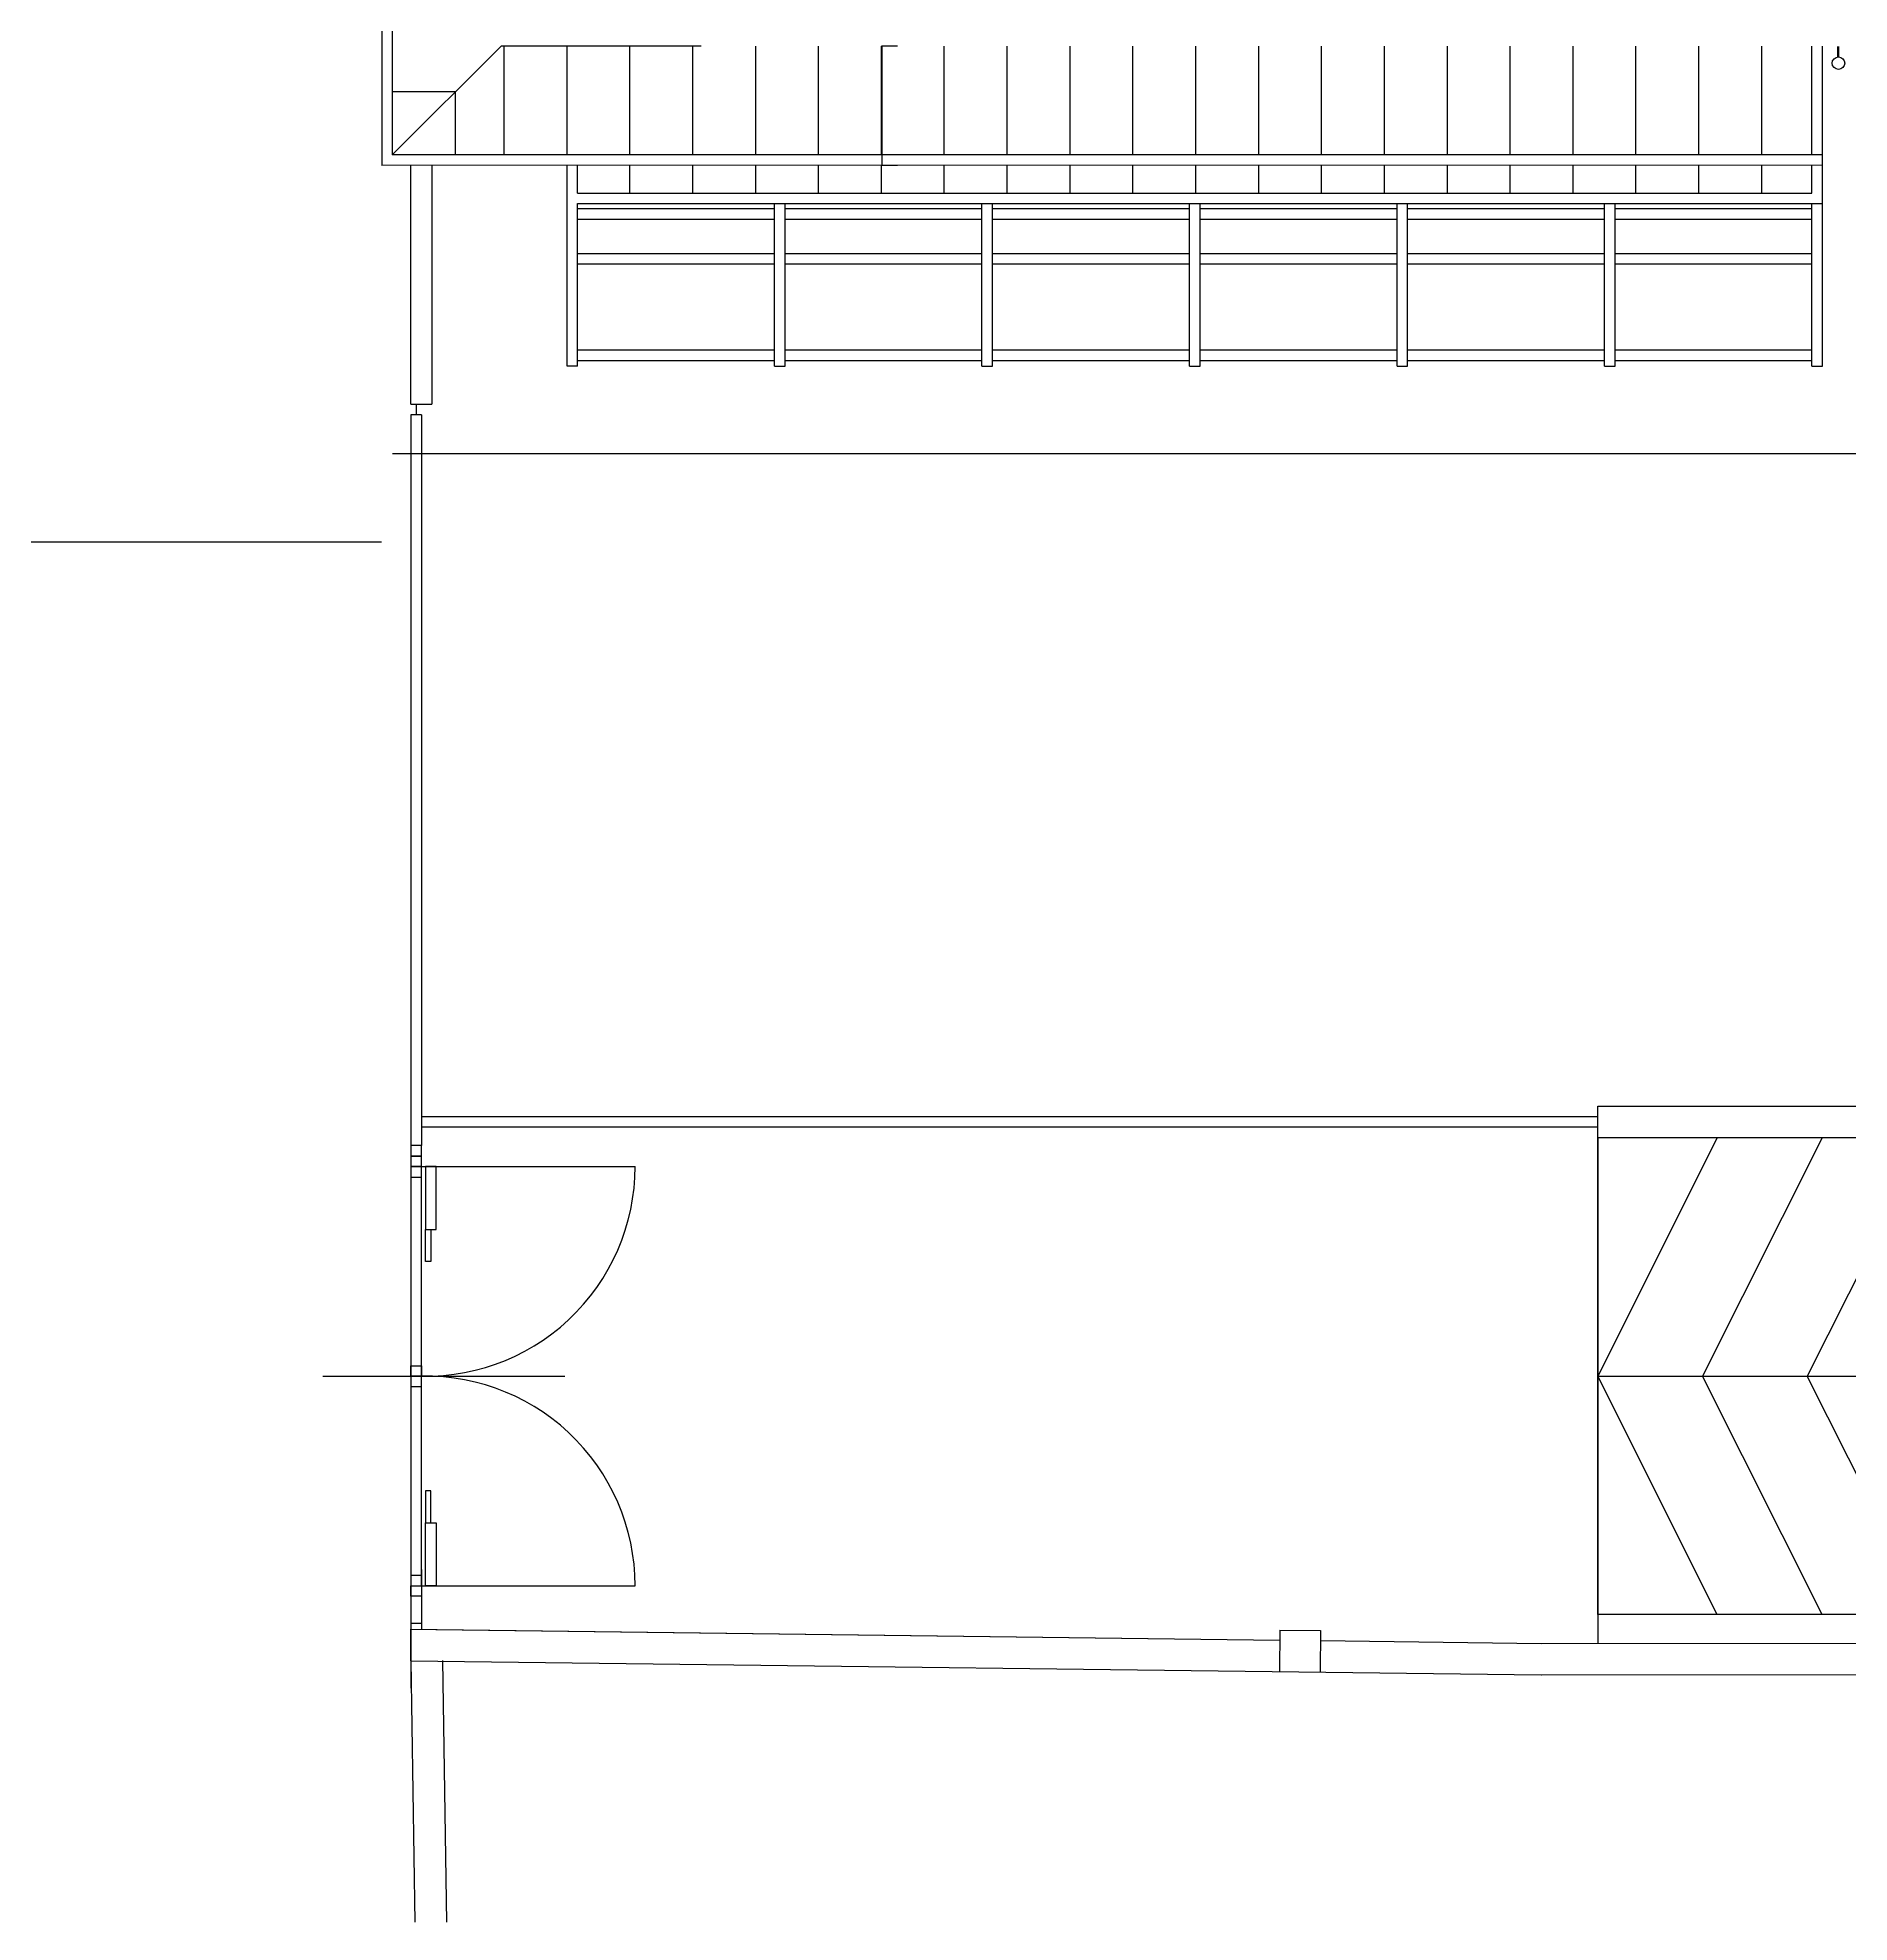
# Model space of a CAD drawing. Header units: millimetres. Extents: x -3782782348 to 131293, y -36553 to 57271.
# Drawn here: x 119322 to 121050, y -30561 to -28763 of the extents above; entities that cross this region are included whole.
import ezdxf

# ---------------------------------------------------------------- set-up
doc = ezdxf.new("R2010")
doc.units = ezdxf.units.MM
doc.header["$LTSCALE"] = 0.01
doc.layers.get('Defpoints').update_dxf_attribs({"color": 253})
for name, color, linetype in [('X_cavedi', 1, 'Continuous'), ('X_Esterno', 8, 'Continuous'), ('X_MURI', 8, 'Continuous'), ('X_Proiezini', 1, 'Continuous'), ('X_quote 1', 253, 'Continuous'), ('X_rilievo', 8, 'Continuous')]:
    doc.layers.add(name, color=color, linetype=linetype)
doc.styles.get("Standard").update_dxf_attribs({"font": 'arial.ttf'})
doc.dimstyles.get("Standard").update_dxf_attribs({"dimscale": 0, "dimtxt": 0.18, "dimasz": 0.18, "dimexe": 0.18, "dimexo": 0.0625, "dimgap": 0.09, "dimtad": 1, "dimdec": 0, "dimzin": 0, "dimdsep": 46, "dimtxsty": 'Standard', "dimcen": 0.09, "dimclrd": 256, "dimclre": 256, "dimclrt": 5, "dimadec": 0, "dimazin": 0, "dimtfac": 1, "dimtdec": 0, "dimtix": 1, "dimtofl": 0, "dimtmove": 2, "dimatfit": 3, "dimfxl": 1, "dimtolj": 1, "dimtzin": 0, "dimarcsym": 0})

# ---------------------------------------------------------------- blocks, each defined once
blk = doc.blocks.new('*D266')
at = {"layer": 'Defpoints', "color": 0, "transparency": 16777216}
for p in [(94237.5, -28884.6), (119650, -28884.6, 0), (94237.5, -29243.9, 0)]:
    blk.add_point(p, dxfattribs=at)
at = {"layer": 'X_quote 1', "lineweight": -2, "transparency": 16777216}
blk.add_line((119649.9, -29243.9, 0), (94237.7, -29243.9, 0), dxfattribs=at)
at = {"layer": 'X_quote 1', "transparency": 16777216}
for points in [[(94237.7, -29243.9, 0), (94237.7, -29244, 0), (94237.5, -29243.9, 0)], [(119649.9, -29243.9, 0), (119649.9, -29244, 0), (119650, -29243.9, 0)]]:
    blk.add_solid(points, dxfattribs=at)
at = {"layer": 'X_quote 1', "color": 5, "transparency": 16777216, "insert": (106943.8, -29243.7, 0), "char_height": 0.18, "attachment_point": 5}
blk.add_mtext('\\A1;25413', dxfattribs=at)
blk = doc.blocks.new('*D315')
at = {"layer": 'Defpoints', "color": 0, "transparency": 16777216}
for p in [(119660, -28874.6, 0), (121024.7, -28884.5, 0), (121024.7, -29159.4, 0)]:
    blk.add_point(p, dxfattribs=at)
at = {"layer": 'X_quote 1', "lineweight": -2, "transparency": 16777216}
blk.add_line((119660.2, -29159.4, 0), (121024.6, -29159.4, 0), dxfattribs=at)
at = {"layer": 'X_quote 1', "transparency": 16777216}
for points in [[(119660.2, -29159.4, 0), (119660.2, -29159.4, 0), (119660, -29159.4, 0)], [(121024.6, -29159.4, 0), (121024.6, -29159.4, 0), (121024.7, -29159.4, 0)]]:
    blk.add_solid(points, dxfattribs=at)
at = {"layer": 'X_quote 1', "color": 5, "transparency": 16777216, "insert": (120342.4, -29159.2, 0), "char_height": 0.18, "attachment_point": 5}
blk.add_mtext('\\A1;1365', dxfattribs=at)
blk = doc.blocks.new('*D316')
at = {"layer": 'Defpoints', "color": 0, "transparency": 16777216}
for p in [(121024.7, -28884.5, 0), (121382.7, -28931, 0), (121382.7, -29159.4, 0)]:
    blk.add_point(p, dxfattribs=at)
at = {"layer": 'X_quote 1', "lineweight": -2, "transparency": 16777216}
blk.add_line((121024.9, -29159.4, 0), (121382.5, -29159.4, 0), dxfattribs=at)
at = {"layer": 'X_quote 1', "transparency": 16777216}
for points in [[(121024.9, -29159.4, 0), (121024.9, -29159.4, 0), (121024.7, -29159.4, 0)], [(121382.5, -29159.4, 0), (121382.5, -29159.4, 0), (121382.7, -29159.4, 0)]]:
    blk.add_solid(points, dxfattribs=at)
at = {"layer": 'X_quote 1', "color": 5, "transparency": 16777216, "insert": (121203.7, -29159.2, 0), "char_height": 0.18, "attachment_point": 5}
blk.add_mtext('\\A1;358', dxfattribs=at)
blk = doc.blocks.new('*D402')
at = {"layer": 'Defpoints', "color": 0, "transparency": 16777216}
for p in [(120142.2, -28771), (120127.2, -28884.6), (120142.2, -28884.6, 0)]:
    blk.add_point(p, dxfattribs=at)
at = {"layer": 'X_quote 1', "lineweight": -2, "transparency": 16777216}
for p, q in [((120142.1, -28771), (120127, -28771)), ((120127.2, -28771.2), (120127.2, -28884.4)), ((120142.1, -28884.6), (120127, -28884.6))]:
    blk.add_line(p, q, dxfattribs=at)
at = {"layer": 'X_quote 1', "transparency": 16777216}
for points in [[(120127.2, -28771.2), (120127.2, -28771.2), (120127.2, -28771)], [(120127.2, -28884.4), (120127.2, -28884.4), (120127.2, -28884.6)]]:
    blk.add_solid(points, dxfattribs=at)
at = {"layer": 'X_quote 1', "color": 5, "transparency": 16777216, "insert": (120127, -28827.8), "char_height": 0.18, "attachment_point": 5, "rotation": 90}
blk.add_mtext('\\A1;114', dxfattribs=at)

msp = doc.modelspace()

# ---------------------------------------------------------------- linework, layer by layer
at = {"layer": 'X_cavedi'}
for p, q in [((121039.5, -28781.1, 0), (121039.5, -28771.1, 0)), ((121040.5, -28781.1, 0), (121040.5, -28771.1, 0))]:
    msp.add_line(p, q, dxfattribs=at)
msp.add_circle((121040, -28787.1, 0), 6, dxfattribs=at)
at = {"layer": 'X_Esterno'}
for p, q in [((119660, -28431, 0), (119660, -28874.6, 0)), ((119763.8, -28771, 0), (119660, -28874.6, 0)), ((119766.8, -28874.5, 0), (119766.8, -28771, 0)), ((119766.8, -28874.6, 0), (119766.8, -28771, 0)), ((119826.8, -28874.5, 0), (119826.8, -28771, 0)), ((119826.8, -28874.6, 0), (119826.8, -28771, 0)), ((119886.8, -28874.5, 0), (119886.8, -28771, 0)), ((119886.8, -28874.6, 0), (119886.8, -28771, 0)), ((119946.8, -28874.5, 0), (119946.8, -28771, 0)), ((119946.8, -28874.6, 0), (119946.8, -28771, 0)), ((120006.8, -28874.5, 0), (120006.8, -28771, 0)), ((120006.8, -28874.6, 0), (120006.8, -28771, 0)), ((120066.8, -28874.5, 0), (120066.8, -28771, 0)), ((120066.8, -28874.6, 0), (120066.8, -28771, 0)), ((120126.8, -28874.5, 0), (120126.8, -28771, 0)), ((120126.8, -28874.6, 0), (120126.8, -28771, 0)), ((120186.8, -28874.5, 0), (120186.8, -28771, 0)), ((120186.8, -28874.6, 0), (120186.8, -28771, 0)), ((120246.8, -28874.5, 0), (120246.8, -28771, 0)), ((120246.8, -28874.6, 0), (120246.8, -28771, 0)), ((120306.8, -28874.5, 0), (120306.8, -28771, 0)), ((120306.8, -28874.6, 0), (120306.8, -28771, 0)), ((120366.8, -28874.5, 0), (120366.8, -28771, 0)), ((120366.8, -28874.5, 0), (120366.8, -28771, 0)), ((120426.8, -28874.5, 0), (120426.8, -28771, 0)), ((120426.8, -28874.5, 0), (120426.8, -28771, 0)), ((120486.8, -28874.5, 0), (120486.8, -28771, 0)), ((120486.8, -28874.5, 0), (120486.8, -28771, 0)), ((120546.8, -28874.5, 0), (120546.8, -28771, 0)), ((120546.8, -28874.5, 0), (120546.8, -28771, 0)), ((120606.8, -28874.5, 0), (120606.8, -28771, 0)), ((120606.8, -28874.5, 0), (120606.8, -28771, 0)), ((120666.8, -28874.5, 0), (120666.8, -28771, 0)), ((120666.8, -28874.5, 0), (120666.8, -28771, 0)), ((120726.8, -28874.5, 0), (120726.8, -28771, 0)), ((120726.8, -28874.5, 0), (120726.8, -28771, 0)), ((120786.8, -28874.5, 0), (120786.8, -28771, 0)), ((120786.8, -28874.5, 0), (120786.8, -28771, 0)), ((120846.8, -28874.5, 0), (120846.8, -28771, 0)), ((120846.8, -28874.5, 0), (120846.8, -28771, 0)), ((120906.8, -28874.5, 0), (120906.8, -28771, 0)), ((120906.8, -28874.5, 0), (120906.8, -28771, 0)), ((120966.8, -28874.5, 0), (120966.8, -28771, 0)), ((120966.8, -28874.5, 0), (120966.8, -28771, 0)), ((121014.7, -28874.5, 0), (121014.7, -28771, 0)), ((121014.7, -28874.5, 0), (121014.7, -28771, 0)), ((119720.2, -28814.5, 0), (119660, -28814.5, 0)), ((119720.2, -28814.5, 0), (119720.2, -28874.6, 0)), ((119677.8, -29112.5, 0), (119677.8, -28884.6, 0)), ((119697.8, -28884.6, 0), (119697.8, -29112.5, 0)), ((119826.8, -29076.2, 0), (119826.8, -28884.6, 0)), ((119836.8, -28911, 0), (119836.8, -28884.6, 0)), ((119886.8, -28911, 0), (119886.8, -28884.6, 0)), ((119946.8, -28911, 0), (119946.8, -28884.6, 0)), ((120006.8, -28911, 0), (120006.8, -28884.6, 0)), ((120066.8, -28911, 0), (120066.8, -28884.6, 0)), ((120126.8, -28911, 0), (120126.8, -28884.6, 0)), ((120186.8, -28911, 0), (120186.8, -28884.6, 0)), ((120246.8, -28911, 0), (120246.8, -28884.6, 0)), ((120306.8, -28911, 0), (120306.8, -28884.6, 0)), ((120366.8, -28911, 0), (120366.8, -28884.5, 0)), ((120426.8, -28911, 0), (120426.8, -28884.5, 0)), ((120486.8, -28911, 0), (120486.8, -28884.5, 0)), ((120546.8, -28911, 0), (120546.8, -28884.5, 0)), ((120606.8, -28911, 0), (120606.8, -28884.5, 0)), ((120666.8, -28911, 0), (120666.8, -28884.5, 0)), ((120726.8, -28911, 0), (120726.8, -28884.5, 0)), ((120786.8, -28911, 0), (120786.8, -28884.5, 0)), ((120846.8, -28911, 0), (120846.8, -28884.5, 0)), ((120906.8, -28911, 0), (120906.8, -28884.5, 0)), ((120966.8, -28911, 0), (120966.8, -28884.5, 0)), ((121014.7, -28911, 0), (121014.7, -28884.5, 0)), ((119836.8, -28911, 0), (121014.7, -28911, 0)), ((119836.8, -29076.2, 0), (119836.8, -28921, 0)), ((119836.8, -28921, 0), (121024.7, -28921, 0)), ((120024.8, -28926.2, 0), (119836.8, -28926.2, 0)), ((120024.8, -29076.2, 0), (120024.8, -28921, 0)), ((120034.8, -29076.2, 0), (120034.8, -28921, 0)), ((120222.7, -28926.2, 0), (120034.8, -28926.2, 0)), ((120222.7, -29076.2, 0), (120222.7, -28921, 0)), ((120232.7, -29076.2, 0), (120232.7, -28921, 0)), ((120420.8, -28926.2, 0), (120232.7, -28926.2, 0)), ((120420.8, -29076.2, 0), (120420.8, -28921, 0)), ((120430.8, -29076.2, 0), (120430.8, -28921, 0)), ((120618.8, -28926.2, 0), (120430.8, -28926.2, 0)), ((120618.8, -29076.2, 0), (120618.8, -28921, 0)), ((120628.7, -29076.2, 0), (120628.7, -28921, 0)), ((120816.8, -28926.2, 0), (120628.7, -28926.2, 0)), ((120816.8, -29076.2, 0), (120816.8, -28921, 0)), ((120826.8, -29076.2, 0), (120826.8, -28921, 0)), ((121014.7, -28926.2, 0), (120826.8, -28926.2, 0)), ((121014.7, -29076.2, 0), (121014.7, -28921, 0)), ((121024.7, -29076.2, 0), (121024.7, -28921, 0)), ((120024.8, -28936.2, 0), (119836.8, -28936.2, 0)), ((120222.7, -28936.2, 0), (120034.8, -28936.2, 0)), ((120420.8, -28936.2, 0), (120232.7, -28936.2, 0)), ((120618.8, -28936.2, 0), (120430.8, -28936.2, 0)), ((120816.8, -28936.2, 0), (120628.7, -28936.2, 0)), ((121014.7, -28936.2, 0), (120826.8, -28936.2, 0)), ((120024.8, -28968.9, 0), (119836.8, -28968.9, 0)), ((120024.8, -28978.9, 0), (119836.8, -28978.9, 0)), ((120222.7, -28968.9, 0), (120034.8, -28968.9, 0)), ((120222.7, -28978.9, 0), (120034.8, -28978.9, 0)), ((120420.8, -28968.9, 0), (120232.7, -28968.9, 0)), ((120420.8, -28978.9, 0), (120232.7, -28978.9, 0)), ((120618.8, -28968.9, 0), (120430.8, -28968.9, 0)), ((120618.8, -28978.9, 0), (120430.8, -28978.9, 0)), ((120816.8, -28968.9, 0), (120628.7, -28968.9, 0)), ((120816.8, -28978.9, 0), (120628.7, -28978.9, 0)), ((121014.7, -28968.9, 0), (120826.8, -28968.9, 0)), ((121014.7, -28978.9, 0), (120826.8, -28978.9, 0)), ((119697.8, -28995, 0), (119697.8, -29112.5, 0)), ((120024.8, -29061, 0), (119836.8, -29061, 0)), ((120024.8, -29071, 0), (119836.8, -29071, 0)), ((120222.7, -29061, 0), (120034.8, -29061, 0)), ((120222.7, -29071, 0), (120034.8, -29071, 0)), ((120420.8, -29061, 0), (120232.7, -29061, 0)), ((120420.8, -29071, 0), (120232.7, -29071, 0)), ((120618.8, -29061, 0), (120430.8, -29061, 0)), ((120618.8, -29071, 0), (120430.8, -29071, 0)), ((120816.8, -29061, 0), (120628.7, -29061, 0)), ((120816.8, -29071, 0), (120628.7, -29071, 0)), ((121014.7, -29061, 0), (120826.8, -29061, 0)), ((121014.7, -29071, 0), (120826.8, -29071, 0)), ((119836.8, -29076.2, 0), (119826.8, -29076.2, 0)), ((120024.8, -29076.2, 0), (120034.8, -29076.2, 0)), ((120222.7, -29076.2, 0), (120232.7, -29076.2, 0)), ((120420.8, -29076.2, 0), (120430.8, -29076.2, 0)), ((120618.8, -29076.2, 0), (120628.8, -29076.2, 0)), ((120816.8, -29076.2, 0), (120826.8, -29076.2, 0)), ((121014.7, -29076.2, 0), (121024.7, -29076.2, 0)), ((119677.8, -29112.5, 0), (119697.8, -29112.5, 0)), ((119687.8, -29122.5, 0), (119677.8, -29122.5, 0)), ((119677.8, -29122.5, 0), (119677.8, -29819.7, 0)), ((119682.8, -29112.5, 0), (119682.8, -29122.5, 0)), ((119687.8, -29122.5, 0), (119687.8, -29819.7, 0)), ((120810.3, -29812.2, 0), (120810.3, -29782.2, 0)), ((120810.3, -29782.2, 0), (122891.8, -29782.2, 0)), ((120810.3, -29792.2, 0), (119687.8, -29792.2, 0)), ((120810.3, -29802.2, 0), (119687.8, -29802.2, 0)), ((120810.3, -30267.2, 0), (120810.3, -29806.1, 0)), ((122891.8, -29812.2, 0), (120810.3, -29812.2, 0)), ((122891.8, -29812.2, 0), (120810.3, -29812.2, 0)), ((120810.3, -29812.2, 0), (120810.3, -30267.2, 0)), ((120924.4, -29812.2, 0), (120810.3, -30039.7, 0)), ((121024.4, -29812.3, 0), (120910.3, -30039.7, 0)), ((121124.4, -29812.3, 0), (121010.3, -30039.7, 0)), ((119687.8, -29839.7, 0), (119891.8, -29839.7, 0)), ((119593.9, -30039.7, 0), (119824.7, -30039.7, 0)), ((120810.3, -30246.7, 0), (120810.3, -30028.5, 0)), ((120810.3, -30039.7, 0), (122891.8, -30039.7, 0)), ((120924.4, -30267, 0), (120810.3, -30039.7, 0)), ((121024.4, -30267, 0), (120910.3, -30039.7, 0)), ((121124.4, -30267, 0), (121010.3, -30039.7, 0)), ((119677.8, -30224, 0), (119677.8, -30337.2, 0)), ((119677.8, -30224, 0), (119677.8, -30337.2, 0)), ((119687.8, -30224, 0), (119687.8, -30281.3, 0)), ((119687.8, -30224, 0), (119687.8, -30281.3, 0)), ((119687.8, -30239.7, 0), (119891.8, -30239.7, 0)), ((119677.8, -30275.2, 0), (119687.8, -30275.2, 0)), ((122891.8, -30267.2, 0), (120810.3, -30267.2, 0)), ((120810.3, -30267.2, 0), (120810.3, -30294.5, 0)), ((119677.8, -30311.2, 0), (119677.8, -30281.2, 0)), ((119677.8, -30311.2, 0), (119677.8, -30281.2, 0))]:
    msp.add_line(p, q, dxfattribs=at)
at = {"layer": 'X_Esterno', "elevation": 0}
msp.add_lwpolyline([(121024.7, -28874.5), (119660, -28874.6)], dxfattribs=at)
for points in [[(119677.8, -29829.7), (119687.8, -29829.7), (119687.8, -29819.7), (119677.8, -29819.7)], [(119677.8, -29839.7), (119687.8, -29839.7), (119687.8, -29829.7), (119677.8, -29829.7)], [(119677.8, -30239.7), (119687.8, -30239.7), (119687.8, -29839.7), (119677.8, -29839.7)], [(119677.8, -29849.7), (119687.8, -29849.7), (119687.8, -29839.7), (119677.8, -29839.7)], [(119701.8, -29899.7), (119701.8, -29839.7), (119691.8, -29839.7), (119691.8, -29899.7)], [(119691.8, -29899.7), (119696.8, -29899.7), (119696.8, -29930.3), (119691.8, -29930.3)], [(119677.8, -30029.7), (119687.8, -30029.7), (119687.8, -30039.7), (119677.8, -30039.7)], [(119677.8, -30049.7), (119687.8, -30049.7), (119687.8, -30039.7), (119677.8, -30039.7)], [(119691.8, -30179.7), (119696.8, -30179.7), (119696.8, -30149.1), (119691.8, -30149.1)], [(119701.8, -30179.7), (119701.8, -30239.7), (119691.8, -30239.7), (119691.8, -30179.7)], [(119677.8, -30239.7), (119687.8, -30239.7), (119687.8, -30229.7), (119677.8, -30229.7)], [(119677.8, -30239.7), (119687.8, -30239.7), (119687.8, -30249.7), (119677.8, -30249.7)]]:
    msp.add_lwpolyline(points, close=True, dxfattribs=at)
at = {"layer": 'X_Esterno'}
for centre, start, end in [((119691.8, -29839.7, 0), 265.9868, 0), ((119691.8, -30239.7, 0), 0, 94.0132)]:
    msp.add_arc(centre, 200, start, end, dxfattribs=at)
at = {"layer": 'X_MURI', "ltscale": 30}
msp.add_line((119954.8, -28771, 0), (119763.8, -28771, 0), dxfattribs=at)
at = {"layer": 'X_Proiezini', "ltscale": 0.5}
for p, q in [((119650, -28431, 0), (119650, -28884.6, 0)), ((121024.7, -28921, 0), (121024.7, -28771, 0)), ((121024.7, -28884.5, 0), (119650, -28884.6, 0))]:
    msp.add_line(p, q, dxfattribs=at)
at = {"layer": 'X_rilievo'}
for p, q in [((119677.8, -30281.2, 0), (120506.9, -30291.5, 0)), ((119677.8, -30281.2, 0), (120507, -30291.5, 0)), ((119701.6, -30281.5, 0), (120507, -30291.5, 0)), ((120507.1, -30282, 0), (120506.6, -30321.5, 0)), ((120507.1, -30282, 0), (120506.6, -30321.5, 0)), ((120507.1, -30282, 0), (120506.6, -30321.5, 0)), ((120507.1, -30282, 0), (120506.6, -30321.5, 0)), ((120507.1, -30282, 0), (120545.8, -30282.2, 0)), ((120507.1, -30282, 0), (120545.8, -30282.2, 0)), ((120507.1, -30282, 0), (120545.8, -30282.2, 0)), ((120507.1, -30282, 0), (120545.8, -30282.2, 0)), ((120545.8, -30282.2, 0), (120545.3, -30321.9, 0)), ((120545.8, -30282.2, 0), (120545.3, -30321.9, 0)), ((120545.8, -30282.2, 0), (120545.3, -30321.9, 0)), ((120545.8, -30282.2, 0), (120545.3, -30321.9, 0)), ((120545.7, -30291.9, 0), (120756.8, -30294.6, 0)), ((120545.7, -30291.9, 0), (120756.8, -30294.6, 0)), ((120545.7, -30291.9, 0), (120756.8, -30294.6, 0)), ((120545.7, -30291.9, 0), (120756.8, -30294.6, 0)), ((120545.7, -30291.9, 0), (120756.8, -30294.6, 0)), ((120545.7, -30291.9, 0), (120756.8, -30294.6, 0)), ((120545.7, -30291.9, 0), (120756.8, -30294.6, 0)), ((120545.7, -30291.9, 0), (120756.8, -30294.6, 0)), ((120756.8, -30294.6, 0), (123752.9, -30293.3, 0)), ((120756.8, -30294.6, 0), (123752.9, -30293.3, 0)), ((120756.8, -30294.6, 0), (123752.9, -30293.3, 0)), ((120756.8, -30294.6, 0), (122891.8, -30293.7, 0)), ((119677.8, -30311.2, 0), (120756.4, -30324.6, 0)), ((119677.8, -30311.2, 0), (120756.4, -30324.6, 0)), ((119677.8, -30311.2, 0), (120756.4, -30324.6, 0)), ((119707.8, -30310.8, 0), (119711.7, -30560.7, 0)), ((120756.8, -30324.6, 0), (122891.8, -30323.7, 0)), ((120756.8, -30324.6, 0), (122891.8, -30323.7, 0)), ((120756.8, -30324.6, 0), (122891.8, -30323.7, 0)), ((120756.8, -30324.6, 0), (122891.8, -30323.7, 0))]:
    msp.add_line(p, q, dxfattribs=at)
at = {"layer": 'X_rilievo', "ltscale": 30}
msp.add_line((119677.8, -30311.2, 0), (119681.7, -30560.7, 0), dxfattribs=at)

# ---------------------------------------------------------------- dimensions: what is measured, and where the dimension line sits
at = {"layer": 'X_quote 1'}
dim = msp.add_linear_dim(base=(120127.2, -28884.6), p1=(120142.2, -28771), p2=(120142.2, -28884.6, 0), angle=90, dimstyle='Standard', override={"dimscale": 1}, dxfattribs=at)
dim.commit()
dim.dimension.update_dxf_attribs({"geometry": '*D402', "text_midpoint": (120127, -28827.8)})
for base, p1, p2, picture, middle in [((121024.7, -29159.4, 0), (119660, -28874.6, 0), (121024.7, -28884.5, 0), '*D315', (120342.4, -29159.2, 0)), ((94237.4728, -29243.9206, 0), (119650.0362, -28884.6491, 0), (94237.4728, -28884.6491), '*D266', (106943.7545, -29243.7387, 0)), ((121382.7, -29159.4, 0), (121024.7, -28884.5, 0), (121382.7, -28931, 0), '*D316', (121203.7, -29159.2, 0))]:
    dim = msp.add_linear_dim(base=base, p1=p1, p2=p2, dimstyle='Standard', override={"dimscale": 1, "dimse1": 1, "dimse2": 1}, dxfattribs=at)
    dim.commit()
    dim.dimension.update_dxf_attribs({"geometry": picture, "text_midpoint": middle})

doc.saveas('drawing.dxf')
